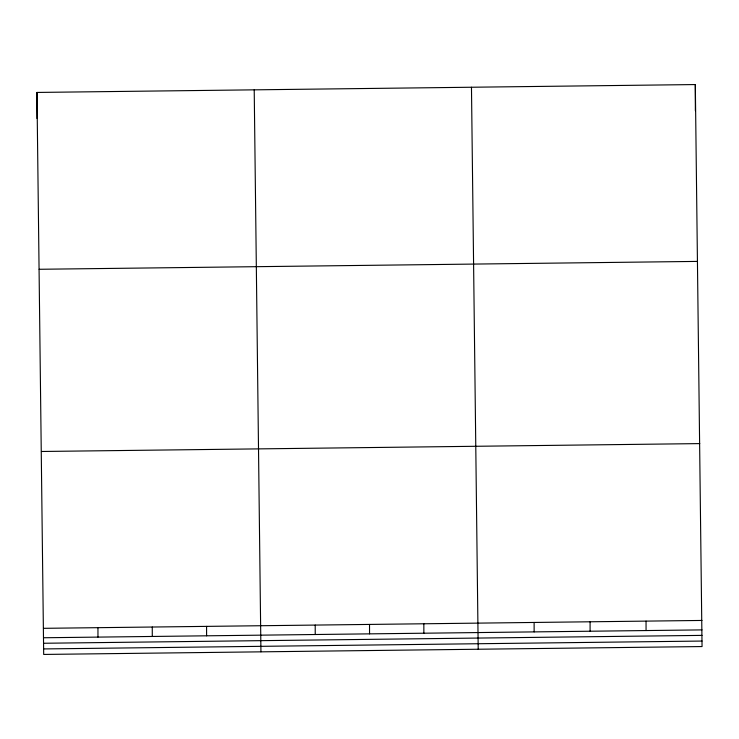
<?xml version="1.0" encoding="UTF-8"?>
<svg xmlns="http://www.w3.org/2000/svg" width="739" height="739" viewBox="0 0 739 739"><rect width="100%" height="100%" fill="white"/><g stroke="black" fill="none" stroke-linecap="round" stroke-linejoin="round"><path stroke-width="1.11" d="M36.95 92.44L695.316 84.56L702.05 646.56L43.684 654.44L36.95 92.44L36.996 118.554M39.158 269.282L697.524 261.403M41.43 451.483L699.796 443.603M43.638 628.326L702.004 620.446M43.656 637.757L702.022 629.887M43.666 643.263L702.032 635.383M43.675 648.934L702.041 641.055M471.473 87.239L478.207 649.239M254.216 89.835L260.941 651.844M695.316 84.56L695.362 110.674M646.043 621.12L646.062 630.552M590.082 621.785L590.101 631.226M534.121 622.46L534.14 631.891M423.844 623.771L423.863 633.212M369.528 624.427L369.546 633.859M315.211 625.074L315.23 634.515M206.578 626.376L206.597 635.808M152.271 627.023L152.28 636.464M97.954 627.679L97.964 637.11"/></g></svg>
